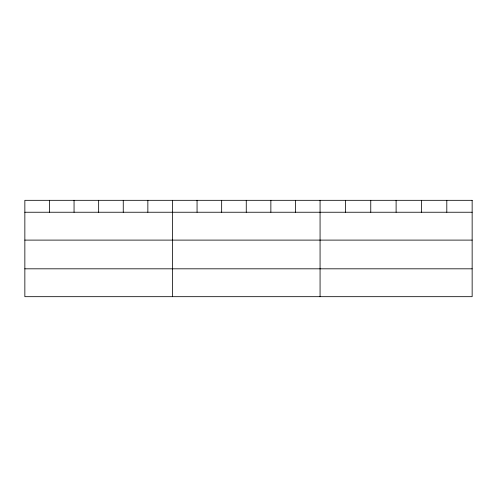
<?xml version="1.0" encoding="UTF-8"?>
<svg xmlns="http://www.w3.org/2000/svg" width="497" height="497" viewBox="0 0 497 497"><rect width="100%" height="100%" fill="white"/><g stroke="black" fill="none" stroke-linecap="round" stroke-linejoin="round"><path stroke-width="0.75" d="M24.85 212.238L472.15 212.238M24.85 240.107L472.15 240.107M24.85 268.815L472.15 268.815M446.803 200.322L446.803 212.238M421.456 200.322L421.456 212.238M396.109 200.322L396.109 212.238M370.762 200.322L370.762 212.238M345.415 200.322L345.415 212.238M320.068 200.322L320.068 296.678M295.466 200.322L295.466 212.238M270.865 200.322L270.865 212.238M246.263 200.322L246.263 212.238M221.662 200.322L221.662 212.238M197.06 200.322L197.06 212.238M172.459 200.322L172.459 296.678M147.857 200.322L147.857 212.238M123.256 200.322L123.256 212.238M98.654 200.322L98.654 212.238M74.053 200.322L74.053 212.238M49.451 200.322L49.451 212.238M472.15 200.322L24.85 200.322L24.85 296.678L472.15 296.678L472.15 200.322"/></g></svg>
